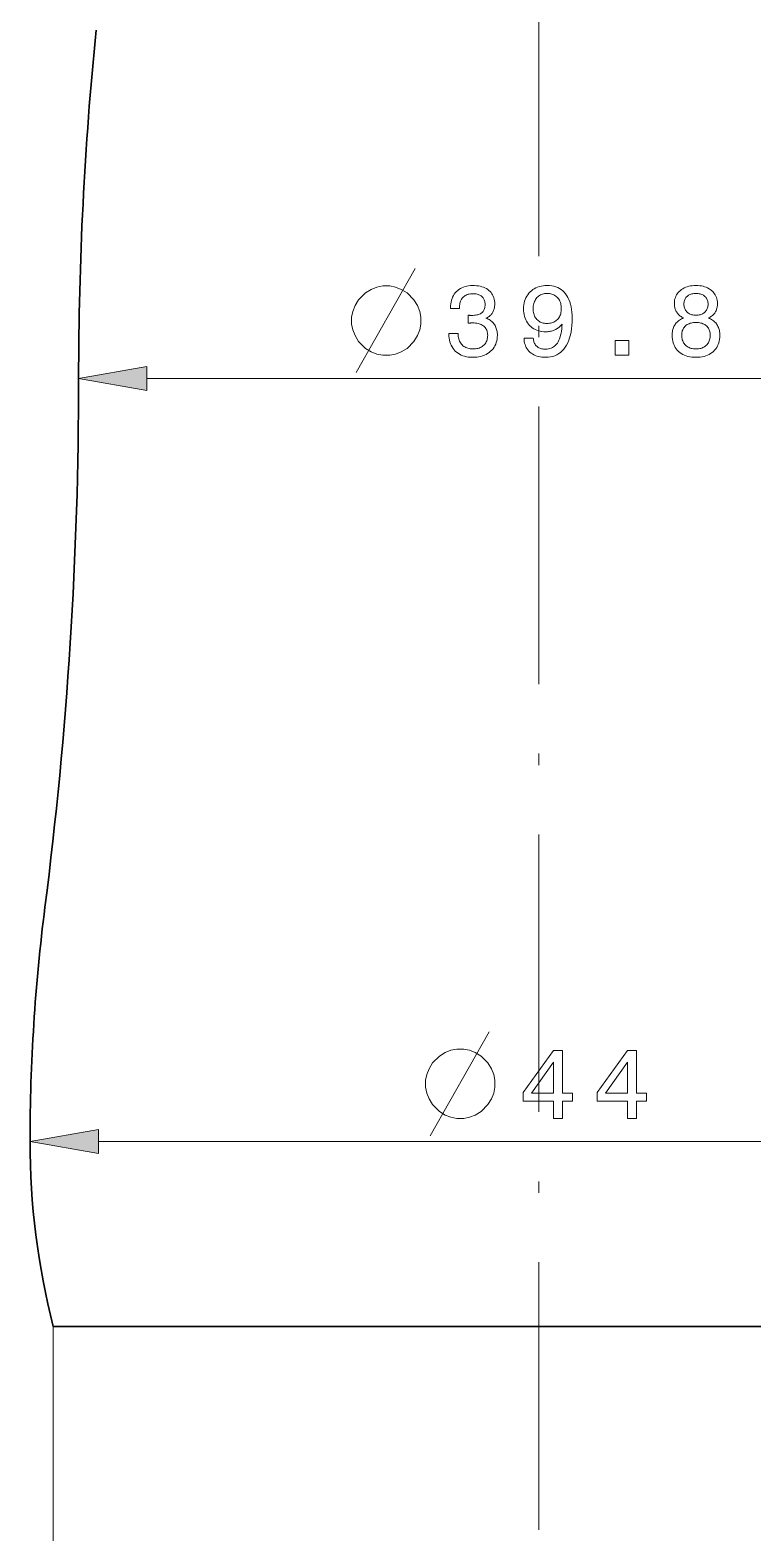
# Model space of a CAD drawing. Extents: x 0 to 297, y 0 to 420.
# Drawn here: x 134.5 to 165.8, y 143.8 to 208.8 of the extents above; entities that cross this region are included whole.
import ezdxf

# ---------------------------------------------------------------- set-up
doc = ezdxf.new("R2010")
doc.units = 0
doc.linetypes.add('DASHDOT', pattern=[18.5, 12, -3, 0.5, -3])

msp = doc.modelspace()

# ---------------------------------------------------------------- linework, layer by layer
at = {"color": 7, "linetype": 'DASHDOT', "lineweight": 13}
msp.add_line((156.513, 359.042), (156.513, 143.981), dxfattribs=at)
at = {"color": 7, "lineweight": 13}
for p, q in [((139.567, 193.761), (173.459, 193.761)), ((137.467, 160.761), (175.559, 160.761))]:
    msp.add_line(p, q, dxfattribs=at)
at = {"color": 7, "lineweight": 13, "ltscale": 0.451891}
msp.add_line((135.513, 152.761), (135.513, 134.685), dxfattribs=at)
at = {"color": 7, "lineweight": 30}
msp.add_line((177.513, 152.761), (135.513, 152.761), dxfattribs=at)
at = {"color": 7, "lineweight": 13}
for points in [[(148.614, 194.011), (150.314, 197.011), (151.164, 198.511)], [(151.814, 161.011), (153.514, 164.011), (154.364, 165.511)]]:
    msp.add_lwpolyline(points, dxfattribs=at)
for points in [[(150.064, 197.761), (149.764, 197.761), (149.514, 197.711), (149.264, 197.611), (149.014, 197.461), (148.714, 197.161), (148.564, 196.911), (148.464, 196.661), (148.414, 196.411), (148.414, 196.111), (148.464, 195.861), (148.564, 195.611), (148.714, 195.361), (149.014, 195.061), (149.264, 194.911), (149.514, 194.811), (149.764, 194.761), (150.064, 194.761), (150.314, 194.811), (150.564, 194.911), (150.814, 195.061), (151.114, 195.361), (151.264, 195.611), (151.364, 195.861), (151.414, 196.111), (151.414, 196.411), (151.364, 196.661), (151.264, 196.911), (151.114, 197.161), (150.814, 197.461), (150.564, 197.611), (150.314, 197.711)], [(152.625, 195.701), (153.023, 195.701), (153.026, 195.64), (153.032, 195.581), (153.042, 195.524), (153.054, 195.471), (153.07, 195.421), (153.089, 195.373), (153.111, 195.328), (153.137, 195.286), (153.165, 195.247), (153.197, 195.211), (153.232, 195.178), (153.27, 195.149), (153.31, 195.123), (153.353, 195.1), (153.398, 195.081), (153.447, 195.065), (153.498, 195.053), (153.551, 195.044), (153.607, 195.039), (153.666, 195.037), (153.724, 195.039), (153.779, 195.044), (153.832, 195.052), (153.882, 195.063), (153.93, 195.077), (153.975, 195.094), (154.018, 195.115), (154.058, 195.138), (154.096, 195.165), (154.131, 195.195), (154.163, 195.228), (154.192, 195.263), (154.218, 195.301), (154.24, 195.341), (154.259, 195.383), (154.274, 195.428), (154.286, 195.475), (154.294, 195.524), (154.299, 195.576), (154.301, 195.63), (154.299, 195.679), (154.294, 195.726), (154.286, 195.77), (154.274, 195.813), (154.259, 195.853), (154.241, 195.891), (154.219, 195.927), (154.194, 195.96), (154.165, 195.992), (154.133, 196.021), (154.098, 196.047), (154.061, 196.071), (154.021, 196.092), (153.978, 196.111), (153.932, 196.126), (153.883, 196.139), (153.832, 196.148), (153.778, 196.155), (153.722, 196.16), (153.662, 196.161), (153.654, 196.161), (153.645, 196.161), (153.637, 196.161), (153.628, 196.161), (153.619, 196.16), (153.61, 196.16), (153.601, 196.16), (153.592, 196.16), (153.583, 196.159), (153.574, 196.159), (153.564, 196.158), (153.554, 196.158), (153.543, 196.157), (153.532, 196.157), (153.52, 196.156), (153.507, 196.156), (153.494, 196.155), (153.481, 196.154), (153.466, 196.153), (153.451, 196.153), (153.451, 196.492), (153.461, 196.492), (153.47, 196.491), (153.479, 196.491), (153.488, 196.49), (153.497, 196.49), (153.505, 196.49), (153.514, 196.49), (153.523, 196.489), (153.531, 196.489), (153.54, 196.489), (153.548, 196.489), (153.557, 196.488), (153.565, 196.488), (153.573, 196.488), (153.58, 196.488), (153.588, 196.488), (153.596, 196.488), (153.603, 196.488), (153.611, 196.488), (153.618, 196.488), (153.675, 196.489), (153.728, 196.492), (153.779, 196.498), (153.827, 196.506), (153.871, 196.516), (153.913, 196.529), (153.951, 196.544), (153.987, 196.561), (154.019, 196.581), (154.049, 196.603), (154.076, 196.627), (154.1, 196.653), (154.121, 196.683), (154.139, 196.714), (154.154, 196.748), (154.167, 196.784), (154.177, 196.823), (154.184, 196.864), (154.188, 196.908), (154.189, 196.954), (154.188, 196.998), (154.184, 197.041), (154.177, 197.081), (154.167, 197.119), (154.155, 197.155), (154.14, 197.189), (154.123, 197.221), (154.102, 197.251), (154.079, 197.278), (154.053, 197.304), (154.025, 197.327), (153.994, 197.348), (153.961, 197.366), (153.925, 197.382), (153.887, 197.395), (153.847, 197.406), (153.805, 197.415), (153.759, 197.421), (153.712, 197.425), (153.662, 197.426), (153.606, 197.424), (153.553, 197.419), (153.503, 197.411), (153.455, 197.4), (153.41, 197.385), (153.368, 197.367), (153.328, 197.346), (153.292, 197.322), (153.258, 197.294), (153.227, 197.264), (153.199, 197.23), (153.173, 197.193), (153.151, 197.153), (153.132, 197.109), (153.115, 197.063), (153.102, 197.014), (153.092, 196.962), (153.084, 196.907), (153.08, 196.848), (153.078, 196.787), (152.695, 196.787), (152.695, 196.817), (152.697, 196.903), (152.705, 196.986), (152.718, 197.065), (152.735, 197.14), (152.759, 197.212), (152.787, 197.281), (152.82, 197.346), (152.858, 197.407), (152.902, 197.465), (152.951, 197.519), (153.004, 197.568), (153.06, 197.613), (153.12, 197.652), (153.184, 197.686), (153.251, 197.715), (153.322, 197.738), (153.397, 197.757), (153.475, 197.77), (153.556, 197.777), (153.641, 197.78), (153.731, 197.778), (153.817, 197.772), (153.898, 197.761), (153.976, 197.746), (154.049, 197.727), (154.118, 197.703), (154.183, 197.676), (154.244, 197.644), (154.301, 197.608), (154.354, 197.567), (154.402, 197.523), (154.445, 197.475), (154.483, 197.424), (154.516, 197.37), (154.543, 197.312), (154.566, 197.251), (154.584, 197.186), (154.597, 197.119), (154.604, 197.047), (154.607, 196.973), (154.606, 196.93), (154.603, 196.888), (154.598, 196.848), (154.591, 196.809), (154.583, 196.771), (154.572, 196.735), (154.56, 196.7), (154.545, 196.666), (154.529, 196.633), (154.511, 196.602), (154.491, 196.572), (154.469, 196.543), (154.445, 196.516), (154.419, 196.49), (154.392, 196.466), (154.363, 196.443), (154.332, 196.422), (154.299, 196.403), (154.264, 196.384), (154.227, 196.368), (154.275, 196.349), (154.319, 196.328), (154.362, 196.306), (154.402, 196.281), (154.44, 196.254), (154.476, 196.226), (154.509, 196.195), (154.54, 196.163), (154.569, 196.128), (154.595, 196.091), (154.619, 196.053), (154.64, 196.013), (154.659, 195.971), (154.675, 195.927), (154.689, 195.882), (154.7, 195.835), (154.709, 195.786), (154.715, 195.736), (154.719, 195.684), (154.721, 195.63), (154.718, 195.545), (154.709, 195.464), (154.694, 195.386), (154.673, 195.311), (154.647, 195.24), (154.614, 195.173), (154.576, 195.108), (154.532, 195.048), (154.481, 194.99), (154.425, 194.936), (154.364, 194.886), (154.3, 194.842), (154.231, 194.803), (154.158, 194.769), (154.082, 194.74), (154.001, 194.717), (153.917, 194.698), (153.829, 194.685), (153.737, 194.677), (153.641, 194.675), (153.55, 194.677), (153.463, 194.686), (153.38, 194.699), (153.3, 194.718), (153.224, 194.743), (153.152, 194.773), (153.084, 194.808), (153.019, 194.849), (152.958, 194.895), (152.901, 194.947), (152.849, 195.003), (152.802, 195.063), (152.76, 195.126), (152.724, 195.193), (152.694, 195.264), (152.669, 195.338), (152.65, 195.416), (152.636, 195.498), (152.628, 195.583), (152.625, 195.672)], [(155.876, 195.503), (156.272, 195.503), (156.276, 195.459), (156.282, 195.417), (156.29, 195.377), (156.302, 195.339), (156.316, 195.302), (156.332, 195.268), (156.351, 195.236), (156.373, 195.206), (156.398, 195.177), (156.425, 195.151), (156.454, 195.127), (156.486, 195.106), (156.52, 195.087), (156.555, 195.07), (156.593, 195.056), (156.633, 195.045), (156.674, 195.036), (156.718, 195.03), (156.764, 195.026), (156.812, 195.025), (156.876, 195.027), (156.937, 195.035), (156.995, 195.049), (157.05, 195.068), (157.102, 195.092), (157.151, 195.121), (157.197, 195.156), (157.24, 195.197), (157.279, 195.242), (157.316, 195.293), (157.349, 195.35), (157.38, 195.412), (157.408, 195.48), (157.432, 195.554), (157.454, 195.633), (157.473, 195.717), (157.489, 195.808), (157.503, 195.904), (157.513, 196.005), (157.52, 196.112), (157.494, 196.08), (157.467, 196.05), (157.439, 196.021), (157.41, 195.994), (157.38, 195.968), (157.349, 195.944), (157.316, 195.922), (157.283, 195.901), (157.248, 195.881), (157.212, 195.864), (157.176, 195.848), (157.138, 195.833), (157.1, 195.821), (157.061, 195.81), (157.021, 195.8), (156.98, 195.793), (156.938, 195.787), (156.895, 195.783), (156.852, 195.78), (156.808, 195.779), (156.724, 195.782), (156.644, 195.79), (156.567, 195.804), (156.493, 195.823), (156.422, 195.848), (156.354, 195.878), (156.29, 195.913), (156.229, 195.954), (156.171, 196.001), (156.116, 196.052), (156.066, 196.109), (156.021, 196.169), (155.981, 196.232), (155.946, 196.299), (155.917, 196.369), (155.893, 196.443), (155.874, 196.52), (155.861, 196.601), (155.853, 196.685), (155.851, 196.772), (155.853, 196.86), (155.862, 196.945), (155.876, 197.027), (155.896, 197.104), (155.921, 197.179), (155.952, 197.25), (155.988, 197.318), (156.031, 197.382), (156.078, 197.443), (156.132, 197.501), (156.19, 197.554), (156.251, 197.601), (156.316, 197.643), (156.385, 197.68), (156.457, 197.71), (156.532, 197.735), (156.611, 197.755), (156.694, 197.769), (156.779, 197.777), (156.869, 197.78), (156.971, 197.776), (157.069, 197.766), (157.162, 197.747), (157.249, 197.722), (157.332, 197.689), (157.41, 197.649), (157.483, 197.601), (157.552, 197.547), (157.615, 197.485), (157.673, 197.415), (157.726, 197.339), (157.774, 197.257), (157.816, 197.168), (157.852, 197.072), (157.883, 196.97), (157.908, 196.862), (157.927, 196.747), (157.941, 196.625), (157.95, 196.498), (157.952, 196.363), (157.949, 196.205), (157.941, 196.054), (157.926, 195.91), (157.905, 195.774), (157.878, 195.645), (157.845, 195.524), (157.807, 195.41), (157.762, 195.304), (157.712, 195.205), (157.655, 195.113), (157.593, 195.03), (157.526, 194.955), (157.454, 194.89), (157.377, 194.833), (157.295, 194.784), (157.207, 194.745), (157.115, 194.714), (157.018, 194.692), (156.915, 194.679), (156.808, 194.675), (156.724, 194.677), (156.644, 194.684), (156.568, 194.695), (156.495, 194.711), (156.425, 194.731), (156.359, 194.756), (156.296, 194.785), (156.237, 194.819), (156.181, 194.857), (156.129, 194.9), (156.081, 194.947), (156.038, 194.997), (156, 195.049), (155.967, 195.105), (155.939, 195.164), (155.916, 195.226), (155.899, 195.29), (155.886, 195.358), (155.878, 195.429)], [(162.772, 196.376), (162.733, 196.395), (162.697, 196.415), (162.662, 196.436), (162.629, 196.459), (162.598, 196.483), (162.57, 196.508), (162.543, 196.535), (162.518, 196.563), (162.495, 196.592), (162.475, 196.623), (162.456, 196.655), (162.439, 196.688), (162.424, 196.723), (162.411, 196.759), (162.4, 196.797), (162.391, 196.836), (162.384, 196.876), (162.379, 196.918), (162.376, 196.962), (162.375, 197.006), (162.378, 197.074), (162.386, 197.139), (162.399, 197.201), (162.417, 197.261), (162.44, 197.318), (162.468, 197.372), (162.502, 197.424), (162.541, 197.474), (162.585, 197.521), (162.634, 197.565), (162.687, 197.606), (162.743, 197.642), (162.803, 197.675), (162.865, 197.703), (162.931, 197.726), (163, 197.746), (163.072, 197.761), (163.147, 197.771), (163.226, 197.778), (163.307, 197.78), (163.389, 197.778), (163.468, 197.771), (163.543, 197.761), (163.615, 197.746), (163.684, 197.726), (163.75, 197.703), (163.813, 197.675), (163.872, 197.642), (163.928, 197.606), (163.981, 197.565), (164.03, 197.521), (164.073, 197.474), (164.112, 197.424), (164.145, 197.372), (164.173, 197.318), (164.196, 197.261), (164.214, 197.201), (164.227, 197.139), (164.234, 197.074), (164.237, 197.006), (164.236, 196.961), (164.233, 196.917), (164.228, 196.875), (164.221, 196.834), (164.213, 196.795), (164.202, 196.757), (164.189, 196.721), (164.175, 196.686), (164.158, 196.653), (164.14, 196.621), (164.12, 196.59), (164.097, 196.561), (164.073, 196.533), (164.046, 196.507), (164.017, 196.481), (163.986, 196.458), (163.954, 196.435), (163.919, 196.414), (163.882, 196.394), (163.843, 196.376), (163.891, 196.356), (163.937, 196.335), (163.98, 196.311), (164.021, 196.286), (164.059, 196.258), (164.095, 196.229), (164.129, 196.198), (164.16, 196.164), (164.189, 196.129), (164.215, 196.091), (164.239, 196.052), (164.26, 196.011), (164.279, 195.969), (164.295, 195.924), (164.309, 195.878), (164.32, 195.83), (164.329, 195.78), (164.335, 195.729), (164.339, 195.676), (164.34, 195.621), (164.338, 195.537), (164.329, 195.455), (164.315, 195.378), (164.296, 195.304), (164.27, 195.233), (164.24, 195.166), (164.203, 195.102), (164.162, 195.042), (164.114, 194.985), (164.061, 194.932), (164.003, 194.883), (163.941, 194.839), (163.876, 194.801), (163.806, 194.767), (163.733, 194.739), (163.656, 194.716), (163.574, 194.698), (163.489, 194.685), (163.4, 194.677), (163.307, 194.675), (163.214, 194.677), (163.125, 194.685), (163.04, 194.698), (162.959, 194.716), (162.882, 194.739), (162.809, 194.767), (162.739, 194.801), (162.674, 194.839), (162.612, 194.883), (162.555, 194.932), (162.502, 194.985), (162.454, 195.042), (162.413, 195.102), (162.377, 195.166), (162.346, 195.233), (162.321, 195.304), (162.301, 195.378), (162.288, 195.455), (162.279, 195.537), (162.276, 195.621), (162.278, 195.676), (162.281, 195.729), (162.288, 195.78), (162.296, 195.83), (162.308, 195.878), (162.322, 195.924), (162.338, 195.969), (162.357, 196.011), (162.378, 196.052), (162.402, 196.091), (162.428, 196.129), (162.457, 196.164), (162.488, 196.198), (162.521, 196.229), (162.557, 196.258), (162.595, 196.286), (162.636, 196.311), (162.679, 196.335), (162.724, 196.356)], [(156.268, 196.777), (156.27, 196.72), (156.274, 196.665), (156.282, 196.613), (156.294, 196.563), (156.308, 196.515), (156.326, 196.47), (156.347, 196.427), (156.371, 196.386), (156.399, 196.348), (156.429, 196.312), (156.463, 196.279), (156.498, 196.249), (156.535, 196.223), (156.575, 196.2), (156.617, 196.181), (156.66, 196.166), (156.706, 196.153), (156.754, 196.145), (156.804, 196.14), (156.856, 196.138), (156.914, 196.14), (156.969, 196.145), (157.022, 196.153), (157.072, 196.165), (157.119, 196.181), (157.164, 196.2), (157.207, 196.222), (157.247, 196.248), (157.284, 196.277), (157.319, 196.31), (157.351, 196.345), (157.379, 196.383), (157.404, 196.424), (157.426, 196.467), (157.445, 196.513), (157.46, 196.562), (157.471, 196.613), (157.48, 196.666), (157.485, 196.722), (157.486, 196.781), (157.485, 196.84), (157.48, 196.896), (157.471, 196.951), (157.46, 197.002), (157.445, 197.051), (157.426, 197.098), (157.404, 197.142), (157.379, 197.184), (157.351, 197.224), (157.319, 197.26), (157.284, 197.294), (157.247, 197.325), (157.208, 197.351), (157.166, 197.374), (157.123, 197.394), (157.076, 197.41), (157.028, 197.423), (156.977, 197.431), (156.924, 197.437), (156.869, 197.439), (156.816, 197.437), (156.765, 197.431), (156.716, 197.422), (156.67, 197.409), (156.625, 197.393), (156.583, 197.373), (156.542, 197.349), (156.504, 197.322), (156.468, 197.291), (156.433, 197.256), (156.402, 197.219), (156.374, 197.179), (156.349, 197.136), (156.328, 197.092), (156.309, 197.045), (156.294, 196.996), (156.283, 196.945), (156.275, 196.891), (156.27, 196.835)], [(162.787, 196.973), (162.788, 196.93), (162.792, 196.89), (162.799, 196.851), (162.809, 196.814), (162.822, 196.779), (162.838, 196.745), (162.856, 196.713), (162.878, 196.683), (162.902, 196.654), (162.929, 196.627), (162.958, 196.602), (162.99, 196.58), (163.023, 196.56), (163.058, 196.543), (163.095, 196.529), (163.133, 196.517), (163.174, 196.508), (163.217, 196.501), (163.261, 196.497), (163.307, 196.496), (163.354, 196.497), (163.399, 196.501), (163.442, 196.508), (163.483, 196.517), (163.522, 196.529), (163.559, 196.543), (163.594, 196.56), (163.627, 196.58), (163.658, 196.602), (163.688, 196.627), (163.715, 196.654), (163.739, 196.683), (163.76, 196.713), (163.779, 196.745), (163.795, 196.779), (163.807, 196.814), (163.817, 196.851), (163.824, 196.89), (163.829, 196.93), (163.83, 196.973), (163.829, 197.015), (163.825, 197.055), (163.818, 197.093), (163.808, 197.13), (163.795, 197.165), (163.78, 197.198), (163.762, 197.229), (163.741, 197.258), (163.717, 197.285), (163.691, 197.311), (163.662, 197.334), (163.631, 197.355), (163.598, 197.374), (163.563, 197.39), (163.525, 197.404), (163.486, 197.415), (163.445, 197.423), (163.401, 197.429), (163.355, 197.433), (163.307, 197.434), (163.26, 197.433), (163.214, 197.429), (163.171, 197.423), (163.13, 197.415), (163.091, 197.404), (163.054, 197.39), (163.018, 197.374), (162.985, 197.355), (162.955, 197.334), (162.926, 197.311), (162.899, 197.285), (162.876, 197.258), (162.855, 197.229), (162.837, 197.198), (162.821, 197.165), (162.809, 197.13), (162.799, 197.093), (162.792, 197.055), (162.788, 197.015)], [(162.692, 195.63), (162.693, 195.576), (162.698, 195.525), (162.707, 195.476), (162.718, 195.429), (162.733, 195.384), (162.751, 195.342), (162.773, 195.302), (162.798, 195.265), (162.826, 195.229), (162.857, 195.196), (162.891, 195.166), (162.928, 195.139), (162.967, 195.115), (163.009, 195.095), (163.052, 195.077), (163.099, 195.063), (163.147, 195.052), (163.198, 195.044), (163.252, 195.039), (163.307, 195.037), (163.363, 195.039), (163.417, 195.044), (163.468, 195.052), (163.517, 195.063), (163.564, 195.077), (163.608, 195.095), (163.649, 195.115), (163.688, 195.139), (163.725, 195.166), (163.76, 195.196), (163.791, 195.229), (163.819, 195.265), (163.844, 195.302), (163.865, 195.342), (163.884, 195.384), (163.899, 195.429), (163.91, 195.476), (163.918, 195.525), (163.923, 195.576), (163.925, 195.63), (163.923, 195.68), (163.918, 195.727), (163.91, 195.773), (163.899, 195.817), (163.884, 195.858), (163.866, 195.897), (163.844, 195.935), (163.82, 195.97), (163.792, 196.003), (163.761, 196.033), (163.726, 196.062), (163.69, 196.087), (163.651, 196.109), (163.609, 196.129), (163.565, 196.145), (163.518, 196.158), (163.469, 196.169), (163.418, 196.176), (163.364, 196.181), (163.307, 196.182), (163.251, 196.181), (163.197, 196.176), (163.146, 196.169), (163.097, 196.158), (163.051, 196.145), (163.007, 196.129), (162.966, 196.109), (162.927, 196.087), (162.89, 196.062), (162.856, 196.033), (162.825, 196.003), (162.797, 195.97), (162.772, 195.935), (162.751, 195.897), (162.733, 195.858), (162.718, 195.817), (162.706, 195.773), (162.698, 195.727), (162.693, 195.68)], [(159.812, 194.761), (159.812, 195.404), (160.408, 195.404), (160.408, 194.761)], [(139.567, 194.282), (136.613, 193.761), (139.567, 193.24)], [(153.264, 164.761), (152.964, 164.761), (152.714, 164.711), (152.464, 164.611), (152.214, 164.461), (151.914, 164.161), (151.764, 163.911), (151.664, 163.661), (151.614, 163.411), (151.614, 163.111), (151.664, 162.861), (151.764, 162.611), (151.914, 162.361), (152.214, 162.061), (152.464, 161.911), (152.714, 161.811), (152.964, 161.761), (153.264, 161.761), (153.514, 161.811), (153.764, 161.911), (154.014, 162.061), (154.314, 162.361), (154.464, 162.611), (154.564, 162.861), (154.614, 163.111), (154.614, 163.411), (154.564, 163.661), (154.464, 163.911), (154.314, 164.161), (154.014, 164.461), (153.764, 164.611), (153.514, 164.711)], [(157.15, 161.761), (157.15, 162.503), (155.833, 162.503), (155.833, 162.883), (157.146, 164.694), (157.538, 164.694), (157.538, 162.849), (157.966, 162.849), (157.966, 162.503), (157.538, 162.503), (157.538, 161.761)], [(160.349, 161.761), (160.349, 162.503), (159.031, 162.503), (159.031, 162.883), (160.344, 164.694), (160.737, 164.694), (160.737, 162.849), (161.164, 162.849), (161.164, 162.503), (160.737, 162.503), (160.737, 161.761)], [(156.195, 162.849), (157.15, 162.849), (157.15, 164.192)], [(159.394, 162.849), (160.349, 162.849), (160.349, 164.192)], [(137.467, 161.282), (134.513, 160.761), (137.467, 160.24)]]:
    msp.add_lwpolyline(points, close=True, dxfattribs=at)
at = {"color": 7, "lineweight": 30}
for centre, radius, start, end in [((286.613, 193.761), 150, 174.23613, 180.00001), ((-43.723, 193.761), 180.336, 352.71763, 360), ((214.513, 160.761), 80, 172.71763, 180.00001), ((167.013, 160.761), 32.5, 180.00001, 194.25002)]:
    msp.add_arc(centre, radius, start, end, dxfattribs=at)
at = {"color": 7, "lineweight": 13}
for points in [[(139.567, 194.282), (136.613, 193.761), (139.567, 194.282), (139.567, 193.24)], [(137.467, 161.282), (134.513, 160.761), (137.467, 161.282), (137.467, 160.24)]]:
    msp.add_solid(points, dxfattribs=at)

doc.saveas('drawing.dxf')
